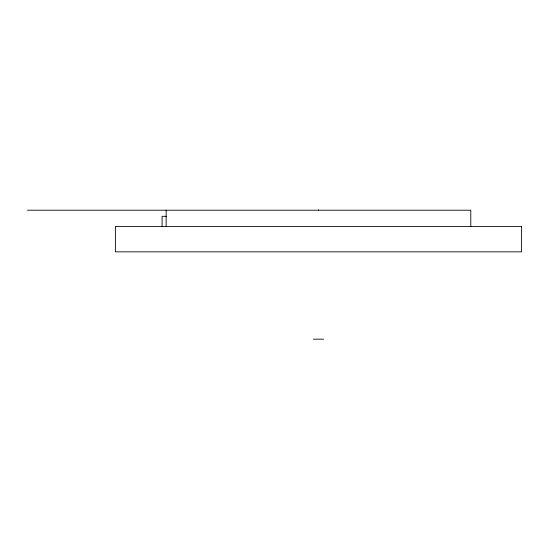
<?xml version="1.0" encoding="UTF-8"?>
<svg xmlns="http://www.w3.org/2000/svg" width="549" height="549" viewBox="0 0 549 549"><rect width="100%" height="100%" fill="white"/><g stroke="black" fill="none" stroke-linecap="round" stroke-linejoin="round"><path stroke-width="0.82" d="M318.441 209.835L318.461 210.342M27.45 210.212L470.781 210.212L470.781 226.456M166.244 216.306L162.092 216.306L162.092 226.456M313.39 339.165L323.546 339.165M166.155 210.212L166.155 226.456M521.55 226.456L115.386 226.456L115.386 251.84L521.55 251.84L521.55 226.456"/></g></svg>
